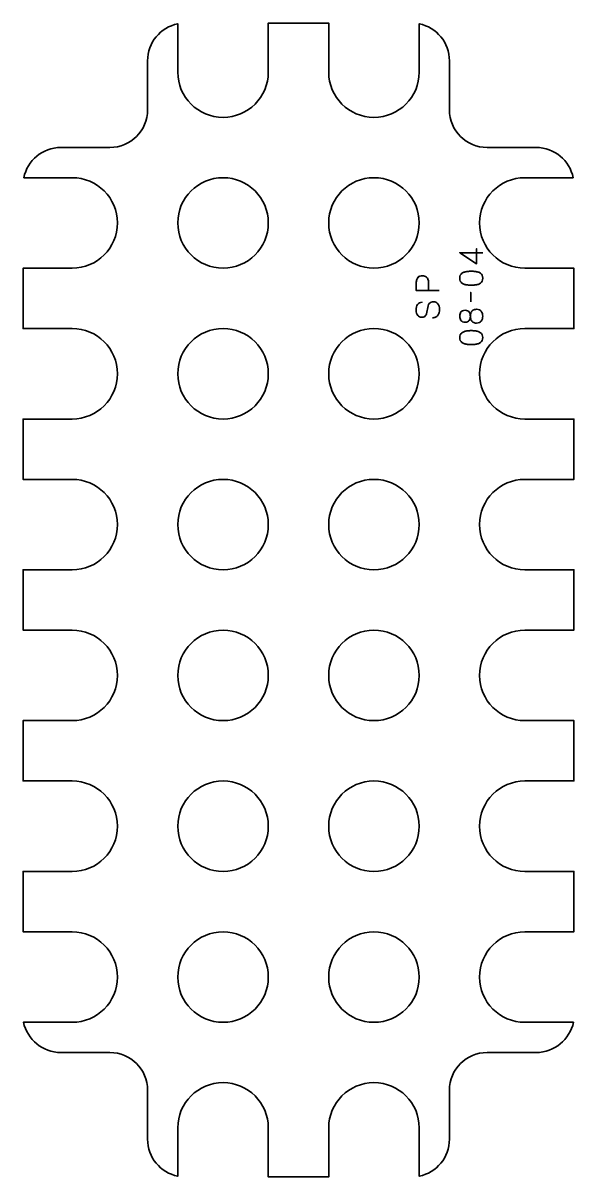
# Model space of a CAD drawing. Header units: centimetres. Extents: x -40 to 171, y -20 to 141.
# Drawn here: x -2.15 to 5.15, y 125.5 to 140.8 of the extents above; entities that cross this region are included whole.
import ezdxf

# ---------------------------------------------------------------- set-up
doc = ezdxf.new("R2010")
doc.units = ezdxf.units.CM
doc.header["$MEASUREMENT"] = 0
doc.layers.add('Layer 1', color=7, linetype='Continuous')

msp = doc.modelspace()

# ---------------------------------------------------------------- linework, layer by layer
at = {"layer": 'Layer 1', "color": 250, "lineweight": 35}
for points, knots in [([(5.14499, 127.55004), (5.09366, 127.32184), (4.89186, 127.15), (4.65, 127.15), (4.65, 127.15), (4.65, 127.15), (4, 127.15), (4, 127.15), (4, 127.15), (3.72391, 127.15), (3.5, 126.92609), (3.5, 126.65), (3.5, 126.65), (3.5, 126.65), (3.5, 126), (3.5, 126), (3.5, 126), (3.5, 125.75815), (3.32818, 125.55635), (3.09998, 125.51001), (3.09998, 125.51001), (3.09998, 125.51001), (3.09997, 126.15004), (3.09997, 126.15004), (3.09997, 126.15004), (3.09998, 126.48136), (2.8313, 126.75004), (2.49998, 126.75004), (2.49998, 126.75004), (2.16866, 126.75004), (1.89998, 126.48136), (1.89998, 126.15004), (1.89998, 126.15004), (1.89998, 126.15004), (1.89998, 125.5), (1.89998, 125.5), (1.89998, 125.5), (1.89998, 125.5), (1.09998, 125.5), (1.09998, 125.5), (1.09998, 125.5), (1.09998, 125.5), (1.09997, 126.15004), (1.09997, 126.15004), (1.09997, 126.15004), (1.09998, 126.48136), (0.8313, 126.75004), (0.49998, 126.75004), (0.49998, 126.75004), (0.16866, 126.75004), (-0.10002, 126.48136), (-0.10002, 126.15004), (-0.10002, 126.15004), (-0.10002, 126.15004), (-0.10002, 125.51002), (-0.10002, 125.51002), (-0.10002, 125.51002), (-0.32819, 125.55637), (-0.5, 125.75816), (-0.5, 126), (-0.5, 126), (-0.5, 126), (-0.5, 126.65), (-0.5, 126.65), (-0.5, 126.65), (-0.5, 126.92609), (-0.72391, 127.15), (-1, 127.15), (-1, 127.15), (-1, 127.15), (-1.65, 127.15), (-1.65, 127.15), (-1.65, 127.15), (-1.89186, 127.15), (-2.09366, 127.32184), (-2.14499, 127.55004), (-2.14499, 127.55004), (-2.14499, 127.55004), (-1.50002, 127.55004), (-1.50002, 127.55004), (-1.50002, 127.55004), (-1.1687, 127.55004), (-0.90002, 127.81872), (-0.90002, 128.15004), (-0.90002, 128.15004), (-0.90002, 128.48136), (-1.1687, 128.75004), (-1.50002, 128.75004), (-1.50002, 128.75004), (-1.50002, 128.75004), (-2.15, 128.75003), (-2.15, 128.75003), (-2.15, 128.75003), (-2.15, 128.75003), (-2.15, 129.55004), (-2.15, 129.55004), (-2.15, 129.55004), (-2.15, 129.55004), (-1.50002, 129.55004), (-1.50002, 129.55004), (-1.50002, 129.55004), (-1.1687, 129.55004), (-0.90002, 129.81872), (-0.90002, 130.15004), (-0.90002, 130.15004), (-0.90002, 130.48136), (-1.1687, 130.75004), (-1.50002, 130.75004), (-1.50002, 130.75004), (-1.50002, 130.75004), (-2.15, 130.75003), (-2.15, 130.75003), (-2.15, 130.75003), (-2.15, 130.75003), (-2.15, 131.55004), (-2.15, 131.55004), (-2.15, 131.55004), (-2.15, 131.55004), (-1.50002, 131.55004), (-1.50002, 131.55004), (-1.50002, 131.55004), (-1.1687, 131.55004), (-0.90002, 131.81872), (-0.90002, 132.15004), (-0.90002, 132.15004), (-0.90002, 132.48136), (-1.1687, 132.75004), (-1.50002, 132.75004), (-1.50002, 132.75004), (-1.50002, 132.75004), (-2.15, 132.75003), (-2.15, 132.75003), (-2.15, 132.75003), (-2.15, 132.75003), (-2.15, 133.55004), (-2.15, 133.55004), (-2.15, 133.55004), (-2.15, 133.55004), (-1.50002, 133.55004), (-1.50002, 133.55004), (-1.50002, 133.55004), (-1.1687, 133.55004), (-0.90002, 133.81872), (-0.90002, 134.15004), (-0.90002, 134.15004), (-0.90002, 134.48136), (-1.1687, 134.75004), (-1.50002, 134.75004), (-1.50002, 134.75004), (-1.50002, 134.75004), (-2.15, 134.75003), (-2.15, 134.75003), (-2.15, 134.75003), (-2.15, 134.75003), (-2.15, 135.55004), (-2.15, 135.55004), (-2.15, 135.55004), (-2.15, 135.55004), (-1.50002, 135.55004), (-1.50002, 135.55004), (-1.50002, 135.55004), (-1.1687, 135.55004), (-0.90002, 135.81872), (-0.90002, 136.15004), (-0.90002, 136.15004), (-0.90002, 136.48136), (-1.1687, 136.75004), (-1.50002, 136.75004), (-1.50002, 136.75004), (-1.50002, 136.75004), (-2.15, 136.75003), (-2.15, 136.75003), (-2.15, 136.75003), (-2.15, 136.75003), (-2.15, 137.55004), (-2.15, 137.55004), (-2.15, 137.55004), (-2.15, 137.55004), (-1.50002, 137.55004), (-1.50002, 137.55004), (-1.50002, 137.55004), (-1.1687, 137.55004), (-0.90002, 137.81872), (-0.90002, 138.15004), (-0.90002, 138.15004), (-0.90002, 138.48136), (-1.1687, 138.75004), (-1.50002, 138.75004), (-1.50002, 138.75004), (-1.50002, 138.75004), (-2.13998, 138.75003), (-2.13998, 138.75003), (-2.13998, 138.75003), (-2.09362, 138.9782), (-1.89183, 139.15), (-1.65, 139.15), (-1.65, 139.15), (-1.65, 139.15), (-1, 139.15), (-1, 139.15), (-1, 139.15), (-0.72391, 139.15), (-0.5, 139.37391), (-0.5, 139.65), (-0.5, 139.65), (-0.5, 139.65), (-0.5, 140.3), (-0.5, 140.3), (-0.5, 140.3), (-0.5, 140.54184), (-0.32819, 140.74363), (-0.10002, 140.78998), (-0.10002, 140.78998), (-0.10002, 140.78998), (-0.10002, 140.15004), (-0.10002, 140.15004), (-0.10002, 140.15004), (-0.10002, 139.81872), (0.16866, 139.55004), (0.49998, 139.55004), (0.49998, 139.55004), (0.8313, 139.55004), (1.09998, 139.81872), (1.09998, 140.15004), (1.09998, 140.15004), (1.09998, 140.15004), (1.09997, 140.8), (1.09997, 140.8), (1.09997, 140.8), (1.09997, 140.8), (1.89998, 140.8), (1.89998, 140.8), (1.89998, 140.8), (1.89998, 140.8), (1.89998, 140.15004), (1.89998, 140.15004), (1.89998, 140.15004), (1.89998, 139.81872), (2.16866, 139.55004), (2.49998, 139.55004), (2.49998, 139.55004), (2.8313, 139.55004), (3.09998, 139.81872), (3.09998, 140.15004), (3.09998, 140.15004), (3.09998, 140.15004), (3.09997, 140.78999), (3.09997, 140.78999), (3.09997, 140.78999), (3.32817, 140.74365), (3.5, 140.54185), (3.5, 140.3), (3.5, 140.3), (3.5, 140.3), (3.5, 139.65), (3.5, 139.65), (3.5, 139.65), (3.5, 139.37391), (3.72391, 139.15), (4, 139.15), (4, 139.15), (4, 139.15), (4.65, 139.15), (4.65, 139.15), (4.65, 139.15), (4.89183, 139.15), (5.09363, 138.97821), (5.13998, 138.75004), (5.13998, 138.75004), (5.13998, 138.75004), (4.49998, 138.75003), (4.49998, 138.75003), (4.49998, 138.75003), (4.16866, 138.75004), (3.89998, 138.48136), (3.89998, 138.15004), (3.89998, 138.15004), (3.89998, 137.81872), (4.16866, 137.55004), (4.49998, 137.55004), (4.49998, 137.55004), (4.49998, 137.55004), (5.15, 137.55004), (5.15, 137.55004), (5.15, 137.55004), (5.15, 137.55004), (5.15, 136.75004), (5.15, 136.75004), (5.15, 136.75004), (5.15, 136.75004), (4.49998, 136.75003), (4.49998, 136.75003), (4.49998, 136.75003), (4.16866, 136.75004), (3.89998, 136.48136), (3.89998, 136.15004), (3.89998, 136.15004), (3.89998, 135.81872), (4.16866, 135.55004), (4.49998, 135.55004), (4.49998, 135.55004), (4.49998, 135.55004), (5.15, 135.55004), (5.15, 135.55004), (5.15, 135.55004), (5.15, 135.55004), (5.15, 134.75004), (5.15, 134.75004), (5.15, 134.75004), (5.15, 134.75004), (4.49998, 134.75003), (4.49998, 134.75003), (4.49998, 134.75003), (4.16866, 134.75004), (3.89998, 134.48136), (3.89998, 134.15004), (3.89998, 134.15004), (3.89998, 133.81872), (4.16866, 133.55004), (4.49998, 133.55004), (4.49998, 133.55004), (4.49998, 133.55004), (5.15, 133.55004), (5.15, 133.55004), (5.15, 133.55004), (5.15, 133.55004), (5.15, 132.75004), (5.15, 132.75004), (5.15, 132.75004), (5.15, 132.75004), (4.49998, 132.75003), (4.49998, 132.75003), (4.49998, 132.75003), (4.16866, 132.75004), (3.89998, 132.48136), (3.89998, 132.15004), (3.89998, 132.15004), (3.89998, 131.81872), (4.16866, 131.55004), (4.49998, 131.55004), (4.49998, 131.55004), (4.49998, 131.55004), (5.15, 131.55004), (5.15, 131.55004), (5.15, 131.55004), (5.15, 131.55004), (5.15, 130.75004), (5.15, 130.75004), (5.15, 130.75004), (5.15, 130.75004), (4.49998, 130.75003), (4.49998, 130.75003), (4.49998, 130.75003), (4.16866, 130.75004), (3.89998, 130.48136), (3.89998, 130.15004), (3.89998, 130.15004), (3.89998, 129.81872), (4.16866, 129.55004), (4.49998, 129.55004), (4.49998, 129.55004), (4.49998, 129.55004), (5.15, 129.55004), (5.15, 129.55004), (5.15, 129.55004), (5.15, 129.55004), (5.15, 128.75004), (5.15, 128.75004), (5.15, 128.75004), (5.15, 128.75004), (4.49998, 128.75003), (4.49998, 128.75003), (4.49998, 128.75003), (4.16866, 128.75004), (3.89998, 128.48136), (3.89998, 128.15004), (3.89998, 128.15004), (3.89998, 127.81872), (4.16866, 127.55004), (4.49998, 127.55004), (4.49998, 127.55004), (4.49998, 127.55004), (5.14499, 127.55004), (5.14499, 127.55004)], [0, 0, 0, 0, 0.01041667, 0.01041667, 0.01041667, 0.01041667, 0.02083333, 0.02083333, 0.02083333, 0.02083333, 0.03125, 0.03125, 0.03125, 0.03125, 0.04166667, 0.04166667, 0.04166667, 0.04166667, 0.05208333, 0.05208333, 0.05208333, 0.05208333, 0.0625, 0.0625, 0.0625, 0.0625, 0.07291667, 0.07291667, 0.07291667, 0.07291667, 0.08333333, 0.08333333, 0.08333333, 0.08333333, 0.09375, 0.09375, 0.09375, 0.09375, 0.10416667, 0.10416667, 0.10416667, 0.10416667, 0.11458333, 0.11458333, 0.11458333, 0.11458333, 0.125, 0.125, 0.125, 0.125, 0.13541667, 0.13541667, 0.13541667, 0.13541667, 0.14583333, 0.14583333, 0.14583333, 0.14583333, 0.15625, 0.15625, 0.15625, 0.15625, 0.16666667, 0.16666667, 0.16666667, 0.16666667, 0.17708333, 0.17708333, 0.17708333, 0.17708333, 0.1875, 0.1875, 0.1875, 0.1875, 0.19791667, 0.19791667, 0.19791667, 0.19791667, 0.20833333, 0.20833333, 0.20833333, 0.20833333, 0.21875, 0.21875, 0.21875, 0.21875, 0.22916667, 0.22916667, 0.22916667, 0.22916667, 0.23958333, 0.23958333, 0.23958333, 0.23958333, 0.25, 0.25, 0.25, 0.25, 0.26041667, 0.26041667, 0.26041667, 0.26041667, 0.27083333, 0.27083333, 0.27083333, 0.27083333, 0.28125, 0.28125, 0.28125, 0.28125, 0.29166667, 0.29166667, 0.29166667, 0.29166667, 0.30208333, 0.30208333, 0.30208333, 0.30208333, 0.3125, 0.3125, 0.3125, 0.3125, 0.32291667, 0.32291667, 0.32291667, 0.32291667, 0.33333333, 0.33333333, 0.33333333, 0.33333333, 0.34375, 0.34375, 0.34375, 0.34375, 0.35416667, 0.35416667, 0.35416667, 0.35416667, 0.36458333, 0.36458333, 0.36458333, 0.36458333, 0.375, 0.375, 0.375, 0.375, 0.38541667, 0.38541667, 0.38541667, 0.38541667, 0.39583333, 0.39583333, 0.39583333, 0.39583333, 0.40625, 0.40625, 0.40625, 0.40625, 0.41666667, 0.41666667, 0.41666667, 0.41666667, 0.42708333, 0.42708333, 0.42708333, 0.42708333, 0.4375, 0.4375, 0.4375, 0.4375, 0.44791667, 0.44791667, 0.44791667, 0.44791667, 0.45833333, 0.45833333, 0.45833333, 0.45833333, 0.46875, 0.46875, 0.46875, 0.46875, 0.47916667, 0.47916667, 0.47916667, 0.47916667, 0.48958333, 0.48958333, 0.48958333, 0.48958333, 0.5, 0.5, 0.5, 0.5, 0.51041667, 0.51041667, 0.51041667, 0.51041667, 0.52083333, 0.52083333, 0.52083333, 0.52083333, 0.53125, 0.53125, 0.53125, 0.53125, 0.54166667, 0.54166667, 0.54166667, 0.54166667, 0.55208333, 0.55208333, 0.55208333, 0.55208333, 0.5625, 0.5625, 0.5625, 0.5625, 0.57291667, 0.57291667, 0.57291667, 0.57291667, 0.58333333, 0.58333333, 0.58333333, 0.58333333, 0.59375, 0.59375, 0.59375, 0.59375, 0.60416667, 0.60416667, 0.60416667, 0.60416667, 0.61458333, 0.61458333, 0.61458333, 0.61458333, 0.625, 0.625, 0.625, 0.625, 0.63541667, 0.63541667, 0.63541667, 0.63541667, 0.64583333, 0.64583333, 0.64583333, 0.64583333, 0.65625, 0.65625, 0.65625, 0.65625, 0.66666667, 0.66666667, 0.66666667, 0.66666667, 0.67708333, 0.67708333, 0.67708333, 0.67708333, 0.6875, 0.6875, 0.6875, 0.6875, 0.69791667, 0.69791667, 0.69791667, 0.69791667, 0.70833333, 0.70833333, 0.70833333, 0.70833333, 0.71875, 0.71875, 0.71875, 0.71875, 0.72916667, 0.72916667, 0.72916667, 0.72916667, 0.73958333, 0.73958333, 0.73958333, 0.73958333, 0.75, 0.75, 0.75, 0.75, 0.76041667, 0.76041667, 0.76041667, 0.76041667, 0.77083333, 0.77083333, 0.77083333, 0.77083333, 0.78125, 0.78125, 0.78125, 0.78125, 0.79166667, 0.79166667, 0.79166667, 0.79166667, 0.80208333, 0.80208333, 0.80208333, 0.80208333, 0.8125, 0.8125, 0.8125, 0.8125, 0.82291667, 0.82291667, 0.82291667, 0.82291667, 0.83333333, 0.83333333, 0.83333333, 0.83333333, 0.84375, 0.84375, 0.84375, 0.84375, 0.85416667, 0.85416667, 0.85416667, 0.85416667, 0.86458333, 0.86458333, 0.86458333, 0.86458333, 0.875, 0.875, 0.875, 0.875, 0.88541667, 0.88541667, 0.88541667, 0.88541667, 0.89583333, 0.89583333, 0.89583333, 0.89583333, 0.90625, 0.90625, 0.90625, 0.90625, 0.91666667, 0.91666667, 0.91666667, 0.91666667, 0.92708333, 0.92708333, 0.92708333, 0.92708333, 0.9375, 0.9375, 0.9375, 0.9375, 0.94791667, 0.94791667, 0.94791667, 0.94791667, 0.95833333, 0.95833333, 0.95833333, 0.95833333, 0.96875, 0.96875, 0.96875, 0.96875, 0.97916667, 0.97916667, 0.97916667, 0.97916667, 0.98958333, 0.98958333, 0.98958333, 0.98958333, 1, 1, 1, 1]), ([(-0.10002, 138.15004), (-0.10002, 138.48136), (0.16866, 138.75004), (0.49998, 138.75004), (0.49998, 138.75004), (0.8313, 138.75004), (1.09998, 138.48136), (1.09998, 138.15004), (1.09998, 138.15004), (1.09998, 137.81872), (0.8313, 137.55004), (0.49998, 137.55004), (0.49998, 137.55004), (0.16866, 137.55004), (-0.10002, 137.81872), (-0.10002, 138.15004)], [0, 0, 0, 0, 0.25, 0.25, 0.25, 0.25, 0.5, 0.5, 0.5, 0.5, 0.75, 0.75, 0.75, 0.75, 1, 1, 1, 1]), ([(1.89998, 138.15004), (1.89998, 138.48136), (2.16866, 138.75004), (2.49998, 138.75004), (2.49998, 138.75004), (2.8313, 138.75004), (3.09998, 138.48136), (3.09998, 138.15004), (3.09998, 138.15004), (3.09998, 137.81872), (2.8313, 137.55004), (2.49998, 137.55004), (2.49998, 137.55004), (2.16866, 137.55004), (1.89998, 137.81872), (1.89998, 138.15004)], [0, 0, 0, 0, 0.25, 0.25, 0.25, 0.25, 0.5, 0.5, 0.5, 0.5, 0.75, 0.75, 0.75, 0.75, 1, 1, 1, 1]), ([(-0.10002, 136.15004), (-0.10002, 136.48136), (0.16866, 136.75004), (0.49998, 136.75004), (0.49998, 136.75004), (0.8313, 136.75004), (1.09998, 136.48136), (1.09998, 136.15004), (1.09998, 136.15004), (1.09998, 135.81872), (0.8313, 135.55004), (0.49998, 135.55004), (0.49998, 135.55004), (0.16866, 135.55004), (-0.10002, 135.81872), (-0.10002, 136.15004)], [0, 0, 0, 0, 0.25, 0.25, 0.25, 0.25, 0.5, 0.5, 0.5, 0.5, 0.75, 0.75, 0.75, 0.75, 1, 1, 1, 1]), ([(1.89998, 136.15004), (1.89998, 136.48136), (2.16866, 136.75004), (2.49998, 136.75004), (2.49998, 136.75004), (2.8313, 136.75004), (3.09998, 136.48136), (3.09998, 136.15004), (3.09998, 136.15004), (3.09998, 135.81872), (2.8313, 135.55004), (2.49998, 135.55004), (2.49998, 135.55004), (2.16866, 135.55004), (1.89998, 135.81872), (1.89998, 136.15004)], [0, 0, 0, 0, 0.25, 0.25, 0.25, 0.25, 0.5, 0.5, 0.5, 0.5, 0.75, 0.75, 0.75, 0.75, 1, 1, 1, 1]), ([(-0.10002, 134.15004), (-0.10002, 134.48136), (0.16866, 134.75004), (0.49998, 134.75004), (0.49998, 134.75004), (0.8313, 134.75004), (1.09998, 134.48136), (1.09998, 134.15004), (1.09998, 134.15004), (1.09998, 133.81872), (0.8313, 133.55004), (0.49998, 133.55004), (0.49998, 133.55004), (0.16866, 133.55004), (-0.10002, 133.81872), (-0.10002, 134.15004)], [0, 0, 0, 0, 0.25, 0.25, 0.25, 0.25, 0.5, 0.5, 0.5, 0.5, 0.75, 0.75, 0.75, 0.75, 1, 1, 1, 1]), ([(1.89998, 134.15004), (1.89998, 134.48136), (2.16866, 134.75004), (2.49998, 134.75004), (2.49998, 134.75004), (2.8313, 134.75004), (3.09998, 134.48136), (3.09998, 134.15004), (3.09998, 134.15004), (3.09998, 133.81872), (2.8313, 133.55004), (2.49998, 133.55004), (2.49998, 133.55004), (2.16866, 133.55004), (1.89998, 133.81872), (1.89998, 134.15004)], [0, 0, 0, 0, 0.25, 0.25, 0.25, 0.25, 0.5, 0.5, 0.5, 0.5, 0.75, 0.75, 0.75, 0.75, 1, 1, 1, 1]), ([(-0.10002, 132.15004), (-0.10002, 132.48136), (0.16866, 132.75004), (0.49998, 132.75004), (0.49998, 132.75004), (0.8313, 132.75004), (1.09998, 132.48136), (1.09998, 132.15004), (1.09998, 132.15004), (1.09998, 131.81872), (0.8313, 131.55004), (0.49998, 131.55004), (0.49998, 131.55004), (0.16866, 131.55004), (-0.10002, 131.81872), (-0.10002, 132.15004)], [0, 0, 0, 0, 0.25, 0.25, 0.25, 0.25, 0.5, 0.5, 0.5, 0.5, 0.75, 0.75, 0.75, 0.75, 1, 1, 1, 1]), ([(1.89998, 132.15004), (1.89998, 132.48136), (2.16866, 132.75004), (2.49998, 132.75004), (2.49998, 132.75004), (2.8313, 132.75004), (3.09998, 132.48136), (3.09998, 132.15004), (3.09998, 132.15004), (3.09998, 131.81872), (2.8313, 131.55004), (2.49998, 131.55004), (2.49998, 131.55004), (2.16866, 131.55004), (1.89998, 131.81872), (1.89998, 132.15004)], [0, 0, 0, 0, 0.25, 0.25, 0.25, 0.25, 0.5, 0.5, 0.5, 0.5, 0.75, 0.75, 0.75, 0.75, 1, 1, 1, 1]), ([(-0.10002, 130.15004), (-0.10002, 130.48136), (0.16866, 130.75004), (0.49998, 130.75004), (0.49998, 130.75004), (0.8313, 130.75004), (1.09998, 130.48136), (1.09998, 130.15004), (1.09998, 130.15004), (1.09998, 129.81872), (0.8313, 129.55004), (0.49998, 129.55004), (0.49998, 129.55004), (0.16866, 129.55004), (-0.10002, 129.81872), (-0.10002, 130.15004)], [0, 0, 0, 0, 0.25, 0.25, 0.25, 0.25, 0.5, 0.5, 0.5, 0.5, 0.75, 0.75, 0.75, 0.75, 1, 1, 1, 1]), ([(1.89998, 130.15004), (1.89998, 130.48136), (2.16866, 130.75004), (2.49998, 130.75004), (2.49998, 130.75004), (2.8313, 130.75004), (3.09998, 130.48136), (3.09998, 130.15004), (3.09998, 130.15004), (3.09998, 129.81872), (2.8313, 129.55004), (2.49998, 129.55004), (2.49998, 129.55004), (2.16866, 129.55004), (1.89998, 129.81872), (1.89998, 130.15004)], [0, 0, 0, 0, 0.25, 0.25, 0.25, 0.25, 0.5, 0.5, 0.5, 0.5, 0.75, 0.75, 0.75, 0.75, 1, 1, 1, 1]), ([(-0.10002, 128.15004), (-0.10002, 128.48136), (0.16866, 128.75004), (0.49998, 128.75004), (0.49998, 128.75004), (0.8313, 128.75004), (1.09998, 128.48136), (1.09998, 128.15004), (1.09998, 128.15004), (1.09998, 127.81872), (0.8313, 127.55004), (0.49998, 127.55004), (0.49998, 127.55004), (0.16866, 127.55004), (-0.10002, 127.81872), (-0.10002, 128.15004)], [0, 0, 0, 0, 0.25, 0.25, 0.25, 0.25, 0.5, 0.5, 0.5, 0.5, 0.75, 0.75, 0.75, 0.75, 1, 1, 1, 1]), ([(1.89998, 128.15004), (1.89998, 128.48136), (2.16866, 128.75004), (2.49998, 128.75004), (2.49998, 128.75004), (2.8313, 128.75004), (3.09998, 128.48136), (3.09998, 128.15004), (3.09998, 128.15004), (3.09998, 127.81872), (2.8313, 127.55004), (2.49998, 127.55004), (2.49998, 127.55004), (2.16866, 127.55004), (1.89998, 127.81872), (1.89998, 128.15004)], [0, 0, 0, 0, 0.25, 0.25, 0.25, 0.25, 0.5, 0.5, 0.5, 0.5, 0.75, 0.75, 0.75, 0.75, 1, 1, 1, 1])]:
    msp.add_open_spline(points, degree=3, knots=knots, dxfattribs=at)
at = {"layer": 'Layer 1', "color": 30, "lineweight": 35}
for points, knots in [([(3.94169, 137.7535), (3.94169, 137.7535), (3.63647, 137.7535), (3.63647, 137.7535), (3.63647, 137.7535), (3.63647, 137.7535), (3.86041, 137.60957), (3.86041, 137.60957), (3.86041, 137.60957), (3.86041, 137.60957), (3.86041, 137.80769), (3.86041, 137.80769), (3.86041, 137.80769), (3.86041, 137.80769), (3.86041, 137.60957), (3.86041, 137.60957), (3.86041, 137.60957), (3.86041, 137.60957), (3.63647, 137.7535), (3.63647, 137.7535), (3.63647, 137.7535), (3.63647, 137.7535), (3.94169, 137.7535), (3.94169, 137.7535)], [0, 0, 0, 0, 0.16666667, 0.16666667, 0.16666667, 0.16666667, 0.33333333, 0.33333333, 0.33333333, 0.33333333, 0.5, 0.5, 0.5, 0.5, 0.66666667, 0.66666667, 0.66666667, 0.66666667, 0.83333333, 0.83333333, 0.83333333, 0.83333333, 1, 1, 1, 1]), ([(3.36638, 137.25355), (3.36638, 137.25355), (3.06116, 137.25355), (3.06116, 137.25355), (3.06116, 137.25355), (3.06116, 137.25355), (3.06116, 137.35092), (3.06116, 137.35092), (3.06116, 137.35092), (3.06123, 137.37039), (3.06342, 137.3864), (3.06765, 137.39903), (3.06765, 137.39903), (3.07181, 137.41159), (3.0776, 137.42147), (3.08494, 137.4286), (3.08494, 137.4286), (3.0922, 137.43572), (3.10053, 137.4408), (3.10991, 137.44391), (3.10991, 137.44391), (3.1193, 137.44694), (3.1291, 137.4487), (3.13948, 137.44913), (3.13948, 137.44913), (3.14985, 137.44962), (3.16001, 137.44842), (3.16988, 137.4456), (3.16988, 137.4456), (3.17976, 137.44271), (3.18872, 137.43784), (3.19677, 137.43085), (3.19677, 137.43085), (3.20481, 137.42394), (3.21123, 137.41456), (3.21596, 137.40277), (3.21596, 137.40277), (3.22075, 137.39099), (3.22315, 137.37639), (3.22329, 137.35896), (3.22329, 137.35896), (3.22329, 137.35896), (3.22329, 137.25355), (3.22329, 137.25355), (3.22329, 137.25355), (3.22329, 137.25355), (3.22329, 137.35896), (3.22329, 137.35896), (3.22329, 137.35896), (3.22315, 137.37603), (3.22075, 137.3905), (3.21596, 137.40221), (3.21596, 137.40221), (3.21123, 137.41399), (3.20481, 137.42338), (3.19677, 137.43043), (3.19677, 137.43043), (3.18872, 137.43742), (3.17976, 137.44243), (3.16988, 137.44539), (3.16988, 137.44539), (3.16001, 137.44835), (3.14985, 137.44962), (3.13948, 137.44913), (3.13948, 137.44913), (3.1291, 137.4487), (3.1193, 137.44694), (3.10991, 137.44377), (3.10991, 137.44377), (3.10053, 137.44066), (3.0922, 137.43544), (3.08494, 137.42831), (3.08494, 137.42831), (3.0776, 137.42112), (3.07181, 137.41124), (3.06765, 137.39868), (3.06765, 137.39868), (3.06342, 137.38605), (3.06123, 137.37018), (3.06116, 137.35092), (3.06116, 137.35092), (3.06116, 137.35092), (3.06116, 137.25355), (3.06116, 137.25355), (3.06116, 137.25355), (3.06116, 137.25355), (3.36638, 137.25355), (3.36638, 137.25355)], [0, 0, 0, 0, 0.04545455, 0.04545455, 0.04545455, 0.04545455, 0.09090909, 0.09090909, 0.09090909, 0.09090909, 0.13636364, 0.13636364, 0.13636364, 0.13636364, 0.18181818, 0.18181818, 0.18181818, 0.18181818, 0.22727273, 0.22727273, 0.22727273, 0.22727273, 0.27272727, 0.27272727, 0.27272727, 0.27272727, 0.31818182, 0.31818182, 0.31818182, 0.31818182, 0.36363636, 0.36363636, 0.36363636, 0.36363636, 0.40909091, 0.40909091, 0.40909091, 0.40909091, 0.45454545, 0.45454545, 0.45454545, 0.45454545, 0.5, 0.5, 0.5, 0.5, 0.54545455, 0.54545455, 0.54545455, 0.54545455, 0.59090909, 0.59090909, 0.59090909, 0.59090909, 0.63636364, 0.63636364, 0.63636364, 0.63636364, 0.68181818, 0.68181818, 0.68181818, 0.68181818, 0.72727273, 0.72727273, 0.72727273, 0.72727273, 0.77272727, 0.77272727, 0.77272727, 0.77272727, 0.81818182, 0.81818182, 0.81818182, 0.81818182, 0.86363636, 0.86363636, 0.86363636, 0.86363636, 0.90909091, 0.90909091, 0.90909091, 0.90909091, 0.95454545, 0.95454545, 0.95454545, 0.95454545, 1, 1, 1, 1]), ([(3.94169, 137.41696), (3.94162, 137.43177), (3.93901, 137.44454), (3.93393, 137.4552), (3.93393, 137.4552), (3.92885, 137.46578), (3.92158, 137.4746), (3.91234, 137.48165), (3.91234, 137.48165), (3.90303, 137.48864), (3.89202, 137.49414), (3.87932, 137.49823), (3.87932, 137.49823), (3.86662, 137.50226), (3.85272, 137.50515), (3.83748, 137.50677), (3.83748, 137.50677), (3.82224, 137.50847), (3.80622, 137.50931), (3.78929, 137.50924), (3.78929, 137.50924), (3.77243, 137.50931), (3.75641, 137.50847), (3.74124, 137.50677), (3.74124, 137.50677), (3.72607, 137.50515), (3.7121, 137.50226), (3.6994, 137.49823), (3.6994, 137.49823), (3.68677, 137.49414), (3.67577, 137.48864), (3.66638, 137.48165), (3.66638, 137.48165), (3.65707, 137.4746), (3.6498, 137.46578), (3.64472, 137.4552), (3.64472, 137.4552), (3.63957, 137.44454), (3.63696, 137.43177), (3.63689, 137.41696), (3.63689, 137.41696), (3.63696, 137.40214), (3.63957, 137.38937), (3.64472, 137.37871), (3.64472, 137.37871), (3.6498, 137.36813), (3.65707, 137.35931), (3.66638, 137.35226), (3.66638, 137.35226), (3.67577, 137.34527), (3.68677, 137.33977), (3.6994, 137.33568), (3.6994, 137.33568), (3.7121, 137.33165), (3.72607, 137.32876), (3.74124, 137.32714), (3.74124, 137.32714), (3.75641, 137.32545), (3.77243, 137.3246), (3.78929, 137.32467), (3.78929, 137.32467), (3.80622, 137.3246), (3.82224, 137.32545), (3.83748, 137.32714), (3.83748, 137.32714), (3.85272, 137.32876), (3.86662, 137.33165), (3.87932, 137.33568), (3.87932, 137.33568), (3.89202, 137.33977), (3.90303, 137.34527), (3.91234, 137.35226), (3.91234, 137.35226), (3.92158, 137.35931), (3.92885, 137.36813), (3.93393, 137.37871), (3.93393, 137.37871), (3.93901, 137.38937), (3.94162, 137.40214), (3.94169, 137.41696)], [0, 0, 0, 0, 0.05, 0.05, 0.05, 0.05, 0.1, 0.1, 0.1, 0.1, 0.15, 0.15, 0.15, 0.15, 0.2, 0.2, 0.2, 0.2, 0.25, 0.25, 0.25, 0.25, 0.3, 0.3, 0.3, 0.3, 0.35, 0.35, 0.35, 0.35, 0.4, 0.4, 0.4, 0.4, 0.45, 0.45, 0.45, 0.45, 0.5, 0.5, 0.5, 0.5, 0.55, 0.55, 0.55, 0.55, 0.6, 0.6, 0.6, 0.6, 0.65, 0.65, 0.65, 0.65, 0.7, 0.7, 0.7, 0.7, 0.75, 0.75, 0.75, 0.75, 0.8, 0.8, 0.8, 0.8, 0.85, 0.85, 0.85, 0.85, 0.9, 0.9, 0.9, 0.9, 0.95, 0.95, 0.95, 0.95, 1, 1, 1, 1]), ([(3.94169, 137.41696), (3.94162, 137.43177), (3.93901, 137.44454), (3.93393, 137.4552), (3.93393, 137.4552), (3.92885, 137.46578), (3.92158, 137.4746), (3.91234, 137.48165), (3.91234, 137.48165), (3.90303, 137.48864), (3.89202, 137.49414), (3.87932, 137.49823), (3.87932, 137.49823), (3.86662, 137.50226), (3.85272, 137.50515), (3.83748, 137.50677), (3.83748, 137.50677), (3.82224, 137.50847), (3.80622, 137.50931), (3.78929, 137.50924), (3.78929, 137.50924), (3.77243, 137.50931), (3.75641, 137.50847), (3.74124, 137.50677), (3.74124, 137.50677), (3.72607, 137.50515), (3.7121, 137.50226), (3.6994, 137.49823), (3.6994, 137.49823), (3.68677, 137.49414), (3.67577, 137.48864), (3.66638, 137.48165), (3.66638, 137.48165), (3.65707, 137.4746), (3.6498, 137.46578), (3.64472, 137.4552), (3.64472, 137.4552), (3.63957, 137.44454), (3.63696, 137.43177), (3.63689, 137.41696), (3.63689, 137.41696), (3.63696, 137.40214), (3.63957, 137.38937), (3.64472, 137.37871), (3.64472, 137.37871), (3.6498, 137.36813), (3.65707, 137.35931), (3.66638, 137.35226), (3.66638, 137.35226), (3.67577, 137.34527), (3.68677, 137.33977), (3.6994, 137.33568), (3.6994, 137.33568), (3.7121, 137.33165), (3.72607, 137.32876), (3.74124, 137.32714), (3.74124, 137.32714), (3.75641, 137.32545), (3.77243, 137.3246), (3.78929, 137.32467), (3.78929, 137.32467), (3.80622, 137.3246), (3.82224, 137.32545), (3.83748, 137.32714), (3.83748, 137.32714), (3.85272, 137.32876), (3.86662, 137.33165), (3.87932, 137.33568), (3.87932, 137.33568), (3.89202, 137.33977), (3.90303, 137.34527), (3.91234, 137.35226), (3.91234, 137.35226), (3.92158, 137.35931), (3.92885, 137.36813), (3.93393, 137.37871), (3.93393, 137.37871), (3.93901, 137.38937), (3.94162, 137.40214), (3.94169, 137.41696)], [0, 0, 0, 0, 0.05, 0.05, 0.05, 0.05, 0.1, 0.1, 0.1, 0.1, 0.15, 0.15, 0.15, 0.15, 0.2, 0.2, 0.2, 0.2, 0.25, 0.25, 0.25, 0.25, 0.3, 0.3, 0.3, 0.3, 0.35, 0.35, 0.35, 0.35, 0.4, 0.4, 0.4, 0.4, 0.45, 0.45, 0.45, 0.45, 0.5, 0.5, 0.5, 0.5, 0.55, 0.55, 0.55, 0.55, 0.6, 0.6, 0.6, 0.6, 0.65, 0.65, 0.65, 0.65, 0.7, 0.7, 0.7, 0.7, 0.75, 0.75, 0.75, 0.75, 0.8, 0.8, 0.8, 0.8, 0.85, 0.85, 0.85, 0.85, 0.9, 0.9, 0.9, 0.9, 0.95, 0.95, 0.95, 0.95, 1, 1, 1, 1]), ([(3.27409, 136.8916), (3.29103, 136.89174), (3.30549, 136.8947), (3.31749, 136.90063), (3.31749, 136.90063), (3.32955, 136.90649), (3.33936, 136.91467), (3.34691, 136.92497), (3.34691, 136.92497), (3.35453, 136.93534), (3.3601, 136.94727), (3.36363, 136.96074), (3.36363, 136.96074), (3.36723, 136.97415), (3.36899, 136.98854), (3.36892, 137.00378), (3.36892, 137.00378), (3.36885, 137.01916), (3.36659, 137.03299), (3.36229, 137.04534), (3.36229, 137.04534), (3.35798, 137.05762), (3.3522, 137.06813), (3.34493, 137.07695), (3.34493, 137.07695), (3.33766, 137.0857), (3.32955, 137.09247), (3.32052, 137.09727), (3.32052, 137.09727), (3.31149, 137.10207), (3.30225, 137.10461), (3.29272, 137.10496), (3.29272, 137.10496), (3.28023, 137.10538), (3.2688, 137.10355), (3.2585, 137.09953), (3.2585, 137.09953), (3.2482, 137.0955), (3.23959, 137.08929), (3.23254, 137.0809), (3.23254, 137.0809), (3.22548, 137.07257), (3.22054, 137.06206), (3.21779, 137.0495), (3.21779, 137.0495), (3.21779, 137.0495), (3.19535, 136.94579), (3.19535, 136.94579), (3.19535, 136.94579), (3.19331, 136.93605), (3.18985, 136.92765), (3.18505, 136.92074), (3.18505, 136.92074), (3.18019, 136.91382), (3.17348, 136.90846), (3.16487, 136.90479), (3.16487, 136.90479), (3.15634, 136.90112), (3.14547, 136.89922), (3.13228, 136.89922), (3.13228, 136.89922), (3.12226, 136.89922), (3.11281, 136.90127), (3.10392, 136.90543), (3.10392, 136.90543), (3.09503, 136.90952), (3.08719, 136.91559), (3.08035, 136.92356), (3.08035, 136.92356), (3.07344, 136.93153), (3.06807, 136.94141), (3.06419, 136.95312), (3.06419, 136.95312), (3.06024, 136.96491), (3.05827, 136.97838), (3.0582, 136.99362), (3.0582, 136.99362), (3.0582, 137.00893), (3.05996, 137.02297), (3.06349, 137.03581), (3.06349, 137.03581), (3.06702, 137.04858), (3.0721, 137.05966), (3.07887, 137.06897), (3.07887, 137.06897), (3.08564, 137.07829), (3.09397, 137.08548), (3.1037, 137.09042), (3.1037, 137.09042), (3.11351, 137.09536), (3.12473, 137.09769), (3.13736, 137.09734), (3.13736, 137.09734), (3.12473, 137.09769), (3.11351, 137.09536), (3.1037, 137.09042), (3.1037, 137.09042), (3.09397, 137.08548), (3.08564, 137.07829), (3.07887, 137.06897), (3.07887, 137.06897), (3.0721, 137.05966), (3.06702, 137.04858), (3.06349, 137.03581), (3.06349, 137.03581), (3.05996, 137.02297), (3.0582, 137.00893), (3.0582, 136.99362), (3.0582, 136.99362), (3.05827, 136.97838), (3.06024, 136.96491), (3.06419, 136.95312), (3.06419, 136.95312), (3.06807, 136.94141), (3.07344, 136.93153), (3.08035, 136.92356), (3.08035, 136.92356), (3.08719, 136.91559), (3.09503, 136.90952), (3.10392, 136.90543), (3.10392, 136.90543), (3.11281, 136.90127), (3.12226, 136.89922), (3.13228, 136.89922), (3.13228, 136.89922), (3.14547, 136.89922), (3.15634, 136.90105), (3.1648, 136.90458), (3.1648, 136.90458), (3.17334, 136.90818), (3.17997, 136.91347), (3.18484, 136.92039), (3.18484, 136.92039), (3.18964, 136.9273), (3.19317, 136.93577), (3.19535, 136.94579), (3.19535, 136.94579), (3.19535, 136.94579), (3.21779, 137.0495), (3.21779, 137.0495), (3.21779, 137.0495), (3.22054, 137.06234), (3.22548, 137.07293), (3.23254, 137.08125), (3.23254, 137.08125), (3.23959, 137.08965), (3.2482, 137.09579), (3.2585, 137.09974), (3.2585, 137.09974), (3.2688, 137.10362), (3.28023, 137.10538), (3.29272, 137.10496), (3.29272, 137.10496), (3.30225, 137.10461), (3.31149, 137.10207), (3.32052, 137.09727), (3.32052, 137.09727), (3.32955, 137.09247), (3.33766, 137.0857), (3.34493, 137.07695), (3.34493, 137.07695), (3.3522, 137.06813), (3.35798, 137.05762), (3.36229, 137.04534), (3.36229, 137.04534), (3.36659, 137.03299), (3.36885, 137.01916), (3.36892, 137.00378), (3.36892, 137.00378), (3.36899, 136.98854), (3.36723, 136.97415), (3.36363, 136.96074), (3.36363, 136.96074), (3.3601, 136.94727), (3.35453, 136.93534), (3.34691, 136.92497), (3.34691, 136.92497), (3.33936, 136.91467), (3.32955, 136.90649), (3.31749, 136.90063), (3.31749, 136.90063), (3.30549, 136.8947), (3.29103, 136.89174), (3.27409, 136.8916)], [0, 0, 0, 0, 0.02173913, 0.02173913, 0.02173913, 0.02173913, 0.04347826, 0.04347826, 0.04347826, 0.04347826, 0.06521739, 0.06521739, 0.06521739, 0.06521739, 0.08695652, 0.08695652, 0.08695652, 0.08695652, 0.10869565, 0.10869565, 0.10869565, 0.10869565, 0.13043478, 0.13043478, 0.13043478, 0.13043478, 0.15217391, 0.15217391, 0.15217391, 0.15217391, 0.17391304, 0.17391304, 0.17391304, 0.17391304, 0.19565217, 0.19565217, 0.19565217, 0.19565217, 0.2173913, 0.2173913, 0.2173913, 0.2173913, 0.23913043, 0.23913043, 0.23913043, 0.23913043, 0.26086957, 0.26086957, 0.26086957, 0.26086957, 0.2826087, 0.2826087, 0.2826087, 0.2826087, 0.30434783, 0.30434783, 0.30434783, 0.30434783, 0.32608696, 0.32608696, 0.32608696, 0.32608696, 0.34782609, 0.34782609, 0.34782609, 0.34782609, 0.36956522, 0.36956522, 0.36956522, 0.36956522, 0.39130435, 0.39130435, 0.39130435, 0.39130435, 0.41304348, 0.41304348, 0.41304348, 0.41304348, 0.43478261, 0.43478261, 0.43478261, 0.43478261, 0.45652174, 0.45652174, 0.45652174, 0.45652174, 0.47826087, 0.47826087, 0.47826087, 0.47826087, 0.5, 0.5, 0.5, 0.5, 0.52173913, 0.52173913, 0.52173913, 0.52173913, 0.54347826, 0.54347826, 0.54347826, 0.54347826, 0.56521739, 0.56521739, 0.56521739, 0.56521739, 0.58695652, 0.58695652, 0.58695652, 0.58695652, 0.60869565, 0.60869565, 0.60869565, 0.60869565, 0.63043478, 0.63043478, 0.63043478, 0.63043478, 0.65217391, 0.65217391, 0.65217391, 0.65217391, 0.67391304, 0.67391304, 0.67391304, 0.67391304, 0.69565217, 0.69565217, 0.69565217, 0.69565217, 0.7173913, 0.7173913, 0.7173913, 0.7173913, 0.73913043, 0.73913043, 0.73913043, 0.73913043, 0.76086957, 0.76086957, 0.76086957, 0.76086957, 0.7826087, 0.7826087, 0.7826087, 0.7826087, 0.80434783, 0.80434783, 0.80434783, 0.80434783, 0.82608696, 0.82608696, 0.82608696, 0.82608696, 0.84782609, 0.84782609, 0.84782609, 0.84782609, 0.86956522, 0.86956522, 0.86956522, 0.86956522, 0.89130435, 0.89130435, 0.89130435, 0.89130435, 0.91304348, 0.91304348, 0.91304348, 0.91304348, 0.93478261, 0.93478261, 0.93478261, 0.93478261, 0.95652174, 0.95652174, 0.95652174, 0.95652174, 0.97826087, 0.97826087, 0.97826087, 0.97826087, 1, 1, 1, 1]), ([(3.78209, 137.10454), (3.78209, 137.10454), (3.78209, 137.22773), (3.78209, 137.22773), (3.78209, 137.22773), (3.78209, 137.22773), (3.78209, 137.10454), (3.78209, 137.10454)], [0, 0, 0, 0, 0.5, 0.5, 0.5, 0.5, 1, 1, 1, 1]), ([(3.77786, 136.9132), (3.77786, 136.92406), (3.77659, 136.93422), (3.77405, 136.94375), (3.77405, 136.94375), (3.77144, 136.9532), (3.76735, 136.96153), (3.76177, 136.96879), (3.76177, 136.96879), (3.7562, 136.97599), (3.74893, 136.98163), (3.73997, 136.98573), (3.73997, 136.98573), (3.73108, 136.98982), (3.72029, 136.99186), (3.70759, 136.99193), (3.70759, 136.99193), (3.69489, 136.99186), (3.68402, 136.98989), (3.67499, 136.98601), (3.67499, 136.98601), (3.66596, 136.98213), (3.65855, 136.97662), (3.65291, 136.96957), (3.65291, 136.96957), (3.64719, 136.96251), (3.64303, 136.95419), (3.64042, 136.94459), (3.64042, 136.94459), (3.63781, 136.93507), (3.63668, 136.92455), (3.63689, 136.9132), (3.63689, 136.9132), (3.6371, 136.90184), (3.63852, 136.89132), (3.64113, 136.8818), (3.64113, 136.8818), (3.64381, 136.8722), (3.64797, 136.86388), (3.65354, 136.85682), (3.65354, 136.85682), (3.65912, 136.84977), (3.66631, 136.84426), (3.6752, 136.84038), (3.6752, 136.84038), (3.68416, 136.8365), (3.69496, 136.83453), (3.70759, 136.83446), (3.70759, 136.83446), (3.72029, 136.83453), (3.73108, 136.83657), (3.73997, 136.84067), (3.73997, 136.84067), (3.74893, 136.84476), (3.7562, 136.8504), (3.76177, 136.85767), (3.76177, 136.85767), (3.76735, 136.86487), (3.77144, 136.87319), (3.77405, 136.88265), (3.77405, 136.88265), (3.77659, 136.89217), (3.77786, 136.90233), (3.77786, 136.9132)], [0, 0, 0, 0, 0.0625, 0.0625, 0.0625, 0.0625, 0.125, 0.125, 0.125, 0.125, 0.1875, 0.1875, 0.1875, 0.1875, 0.25, 0.25, 0.25, 0.25, 0.3125, 0.3125, 0.3125, 0.3125, 0.375, 0.375, 0.375, 0.375, 0.4375, 0.4375, 0.4375, 0.4375, 0.5, 0.5, 0.5, 0.5, 0.5625, 0.5625, 0.5625, 0.5625, 0.625, 0.625, 0.625, 0.625, 0.6875, 0.6875, 0.6875, 0.6875, 0.75, 0.75, 0.75, 0.75, 0.8125, 0.8125, 0.8125, 0.8125, 0.875, 0.875, 0.875, 0.875, 0.9375, 0.9375, 0.9375, 0.9375, 1, 1, 1, 1]), ([(3.77786, 136.9132), (3.77786, 136.92406), (3.77659, 136.93422), (3.77405, 136.94375), (3.77405, 136.94375), (3.77144, 136.9532), (3.76735, 136.96153), (3.76177, 136.96879), (3.76177, 136.96879), (3.7562, 136.97599), (3.74893, 136.98163), (3.73997, 136.98573), (3.73997, 136.98573), (3.73108, 136.98982), (3.72029, 136.99186), (3.70759, 136.99193), (3.70759, 136.99193), (3.69489, 136.99186), (3.68402, 136.98989), (3.67499, 136.98601), (3.67499, 136.98601), (3.66596, 136.98213), (3.65855, 136.97662), (3.65291, 136.96957), (3.65291, 136.96957), (3.64719, 136.96251), (3.64303, 136.95419), (3.64042, 136.94459), (3.64042, 136.94459), (3.63781, 136.93507), (3.63668, 136.92455), (3.63689, 136.9132), (3.63689, 136.9132), (3.6371, 136.90184), (3.63852, 136.89132), (3.64113, 136.8818), (3.64113, 136.8818), (3.64381, 136.8722), (3.64797, 136.86388), (3.65354, 136.85682), (3.65354, 136.85682), (3.65912, 136.84977), (3.66631, 136.84426), (3.6752, 136.84038), (3.6752, 136.84038), (3.68416, 136.8365), (3.69496, 136.83453), (3.70759, 136.83446), (3.70759, 136.83446), (3.72029, 136.83453), (3.73108, 136.83657), (3.73997, 136.84067), (3.73997, 136.84067), (3.74893, 136.84476), (3.7562, 136.8504), (3.76177, 136.85767), (3.76177, 136.85767), (3.76735, 136.86487), (3.77144, 136.87319), (3.77405, 136.88265), (3.77405, 136.88265), (3.77659, 136.89217), (3.77786, 136.90233), (3.77786, 136.9132)], [0, 0, 0, 0, 0.0625, 0.0625, 0.0625, 0.0625, 0.125, 0.125, 0.125, 0.125, 0.1875, 0.1875, 0.1875, 0.1875, 0.25, 0.25, 0.25, 0.25, 0.3125, 0.3125, 0.3125, 0.3125, 0.375, 0.375, 0.375, 0.375, 0.4375, 0.4375, 0.4375, 0.4375, 0.5, 0.5, 0.5, 0.5, 0.5625, 0.5625, 0.5625, 0.5625, 0.625, 0.625, 0.625, 0.625, 0.6875, 0.6875, 0.6875, 0.6875, 0.75, 0.75, 0.75, 0.75, 0.8125, 0.8125, 0.8125, 0.8125, 0.875, 0.875, 0.875, 0.875, 0.9375, 0.9375, 0.9375, 0.9375, 1, 1, 1, 1]), ([(3.94169, 136.9132), (3.94169, 136.9259), (3.94021, 136.93775), (3.9371, 136.94876), (3.9371, 136.94876), (3.934, 136.95976), (3.92913, 136.96943), (3.92257, 136.97782), (3.92257, 136.97782), (3.91594, 136.98615), (3.90747, 136.99271), (3.89703, 136.99744), (3.89703, 136.99744), (3.88666, 137.00217), (3.87417, 137.00456), (3.85956, 137.00463), (3.85956, 137.00463), (3.84016, 137.00449), (3.82443, 137.00068), (3.81243, 136.99313), (3.81243, 136.99313), (3.80037, 136.98559), (3.79162, 136.975), (3.78605, 136.96138), (3.78605, 136.96138), (3.78054, 136.9477), (3.77779, 136.93168), (3.77786, 136.9132), (3.77786, 136.9132), (3.77779, 136.89478), (3.78054, 136.87869), (3.78605, 136.86515), (3.78605, 136.86515), (3.79162, 136.85153), (3.80037, 136.84102), (3.81243, 136.83354), (3.81243, 136.83354), (3.82443, 136.82606), (3.84016, 136.82225), (3.85956, 136.82218), (3.85956, 136.82218), (3.87417, 136.82225), (3.88666, 136.82465), (3.89703, 136.82938), (3.89703, 136.82938), (3.90747, 136.8341), (3.91594, 136.84059), (3.92257, 136.84899), (3.92257, 136.84899), (3.92913, 136.85732), (3.934, 136.86691), (3.9371, 136.87792), (3.9371, 136.87792), (3.94021, 136.88885), (3.94169, 136.90064), (3.94169, 136.9132)], [0, 0, 0, 0, 0.07142857, 0.07142857, 0.07142857, 0.07142857, 0.14285714, 0.14285714, 0.14285714, 0.14285714, 0.21428571, 0.21428571, 0.21428571, 0.21428571, 0.28571429, 0.28571429, 0.28571429, 0.28571429, 0.35714286, 0.35714286, 0.35714286, 0.35714286, 0.42857143, 0.42857143, 0.42857143, 0.42857143, 0.5, 0.5, 0.5, 0.5, 0.57142857, 0.57142857, 0.57142857, 0.57142857, 0.64285714, 0.64285714, 0.64285714, 0.64285714, 0.71428571, 0.71428571, 0.71428571, 0.71428571, 0.78571429, 0.78571429, 0.78571429, 0.78571429, 0.85714286, 0.85714286, 0.85714286, 0.85714286, 0.92857143, 0.92857143, 0.92857143, 0.92857143, 1, 1, 1, 1]), ([(3.94169, 136.9132), (3.94169, 136.9259), (3.94021, 136.93775), (3.9371, 136.94876), (3.9371, 136.94876), (3.934, 136.95976), (3.92913, 136.96943), (3.92257, 136.97782), (3.92257, 136.97782), (3.91594, 136.98615), (3.90747, 136.99271), (3.89703, 136.99744), (3.89703, 136.99744), (3.88666, 137.00217), (3.87417, 137.00456), (3.85956, 137.00463), (3.85956, 137.00463), (3.84016, 137.00449), (3.82443, 137.00068), (3.81243, 136.99313), (3.81243, 136.99313), (3.80037, 136.98559), (3.79162, 136.975), (3.78605, 136.96138), (3.78605, 136.96138), (3.78054, 136.9477), (3.77779, 136.93168), (3.77786, 136.9132), (3.77786, 136.9132), (3.77779, 136.89478), (3.78054, 136.87869), (3.78605, 136.86515), (3.78605, 136.86515), (3.79162, 136.85153), (3.80037, 136.84102), (3.81243, 136.83354), (3.81243, 136.83354), (3.82443, 136.82606), (3.84016, 136.82225), (3.85956, 136.82218), (3.85956, 136.82218), (3.87417, 136.82225), (3.88666, 136.82465), (3.89703, 136.82938), (3.89703, 136.82938), (3.90747, 136.8341), (3.91594, 136.84059), (3.92257, 136.84899), (3.92257, 136.84899), (3.92913, 136.85732), (3.934, 136.86691), (3.9371, 136.87792), (3.9371, 136.87792), (3.94021, 136.88885), (3.94169, 136.90064), (3.94169, 136.9132)], [0, 0, 0, 0, 0.07142857, 0.07142857, 0.07142857, 0.07142857, 0.14285714, 0.14285714, 0.14285714, 0.14285714, 0.21428571, 0.21428571, 0.21428571, 0.21428571, 0.28571429, 0.28571429, 0.28571429, 0.28571429, 0.35714286, 0.35714286, 0.35714286, 0.35714286, 0.42857143, 0.42857143, 0.42857143, 0.42857143, 0.5, 0.5, 0.5, 0.5, 0.57142857, 0.57142857, 0.57142857, 0.57142857, 0.64285714, 0.64285714, 0.64285714, 0.64285714, 0.71428571, 0.71428571, 0.71428571, 0.71428571, 0.78571429, 0.78571429, 0.78571429, 0.78571429, 0.85714286, 0.85714286, 0.85714286, 0.85714286, 0.92857143, 0.92857143, 0.92857143, 0.92857143, 1, 1, 1, 1]), ([(3.94169, 136.62957), (3.94162, 136.64438), (3.93901, 136.65715), (3.93393, 136.66781), (3.93393, 136.66781), (3.92885, 136.67839), (3.92158, 136.68721), (3.91234, 136.69426), (3.91234, 136.69426), (3.90303, 136.70125), (3.89202, 136.70675), (3.87932, 136.71084), (3.87932, 136.71084), (3.86662, 136.71487), (3.85272, 136.71776), (3.83748, 136.71938), (3.83748, 136.71938), (3.82224, 136.72108), (3.80622, 136.72192), (3.78929, 136.72185), (3.78929, 136.72185), (3.77243, 136.72192), (3.75641, 136.72108), (3.74124, 136.71938), (3.74124, 136.71938), (3.72607, 136.71776), (3.7121, 136.71487), (3.6994, 136.71084), (3.6994, 136.71084), (3.68677, 136.70675), (3.67577, 136.70125), (3.66638, 136.69426), (3.66638, 136.69426), (3.65707, 136.68721), (3.6498, 136.67839), (3.64472, 136.66781), (3.64472, 136.66781), (3.63957, 136.65715), (3.63696, 136.64438), (3.63689, 136.62957), (3.63689, 136.62957), (3.63696, 136.61475), (3.63957, 136.60198), (3.64472, 136.59132), (3.64472, 136.59132), (3.6498, 136.58074), (3.65707, 136.57192), (3.66638, 136.56487), (3.66638, 136.56487), (3.67577, 136.55788), (3.68677, 136.55238), (3.6994, 136.54829), (3.6994, 136.54829), (3.7121, 136.54426), (3.72607, 136.54137), (3.74124, 136.53975), (3.74124, 136.53975), (3.75641, 136.53806), (3.77243, 136.53721), (3.78929, 136.53728), (3.78929, 136.53728), (3.80622, 136.53721), (3.82224, 136.53806), (3.83748, 136.53975), (3.83748, 136.53975), (3.85272, 136.54137), (3.86662, 136.54426), (3.87932, 136.54829), (3.87932, 136.54829), (3.89202, 136.55238), (3.90303, 136.55788), (3.91234, 136.56487), (3.91234, 136.56487), (3.92158, 136.57192), (3.92885, 136.58074), (3.93393, 136.59132), (3.93393, 136.59132), (3.93901, 136.60198), (3.94162, 136.61475), (3.94169, 136.62957)], [0, 0, 0, 0, 0.05, 0.05, 0.05, 0.05, 0.1, 0.1, 0.1, 0.1, 0.15, 0.15, 0.15, 0.15, 0.2, 0.2, 0.2, 0.2, 0.25, 0.25, 0.25, 0.25, 0.3, 0.3, 0.3, 0.3, 0.35, 0.35, 0.35, 0.35, 0.4, 0.4, 0.4, 0.4, 0.45, 0.45, 0.45, 0.45, 0.5, 0.5, 0.5, 0.5, 0.55, 0.55, 0.55, 0.55, 0.6, 0.6, 0.6, 0.6, 0.65, 0.65, 0.65, 0.65, 0.7, 0.7, 0.7, 0.7, 0.75, 0.75, 0.75, 0.75, 0.8, 0.8, 0.8, 0.8, 0.85, 0.85, 0.85, 0.85, 0.9, 0.9, 0.9, 0.9, 0.95, 0.95, 0.95, 0.95, 1, 1, 1, 1]), ([(3.94169, 136.62957), (3.94162, 136.64438), (3.93901, 136.65715), (3.93393, 136.66781), (3.93393, 136.66781), (3.92885, 136.67839), (3.92158, 136.68721), (3.91234, 136.69426), (3.91234, 136.69426), (3.90303, 136.70125), (3.89202, 136.70675), (3.87932, 136.71084), (3.87932, 136.71084), (3.86662, 136.71487), (3.85272, 136.71776), (3.83748, 136.71938), (3.83748, 136.71938), (3.82224, 136.72108), (3.80622, 136.72192), (3.78929, 136.72185), (3.78929, 136.72185), (3.77243, 136.72192), (3.75641, 136.72108), (3.74124, 136.71938), (3.74124, 136.71938), (3.72607, 136.71776), (3.7121, 136.71487), (3.6994, 136.71084), (3.6994, 136.71084), (3.68677, 136.70675), (3.67577, 136.70125), (3.66638, 136.69426), (3.66638, 136.69426), (3.65707, 136.68721), (3.6498, 136.67839), (3.64472, 136.66781), (3.64472, 136.66781), (3.63957, 136.65715), (3.63696, 136.64438), (3.63689, 136.62957), (3.63689, 136.62957), (3.63696, 136.61475), (3.63957, 136.60198), (3.64472, 136.59132), (3.64472, 136.59132), (3.6498, 136.58074), (3.65707, 136.57192), (3.66638, 136.56487), (3.66638, 136.56487), (3.67577, 136.55788), (3.68677, 136.55238), (3.6994, 136.54829), (3.6994, 136.54829), (3.7121, 136.54426), (3.72607, 136.54137), (3.74124, 136.53975), (3.74124, 136.53975), (3.75641, 136.53806), (3.77243, 136.53721), (3.78929, 136.53728), (3.78929, 136.53728), (3.80622, 136.53721), (3.82224, 136.53806), (3.83748, 136.53975), (3.83748, 136.53975), (3.85272, 136.54137), (3.86662, 136.54426), (3.87932, 136.54829), (3.87932, 136.54829), (3.89202, 136.55238), (3.90303, 136.55788), (3.91234, 136.56487), (3.91234, 136.56487), (3.92158, 136.57192), (3.92885, 136.58074), (3.93393, 136.59132), (3.93393, 136.59132), (3.93901, 136.60198), (3.94162, 136.61475), (3.94169, 136.62957)], [0, 0, 0, 0, 0.05, 0.05, 0.05, 0.05, 0.1, 0.1, 0.1, 0.1, 0.15, 0.15, 0.15, 0.15, 0.2, 0.2, 0.2, 0.2, 0.25, 0.25, 0.25, 0.25, 0.3, 0.3, 0.3, 0.3, 0.35, 0.35, 0.35, 0.35, 0.4, 0.4, 0.4, 0.4, 0.45, 0.45, 0.45, 0.45, 0.5, 0.5, 0.5, 0.5, 0.55, 0.55, 0.55, 0.55, 0.6, 0.6, 0.6, 0.6, 0.65, 0.65, 0.65, 0.65, 0.7, 0.7, 0.7, 0.7, 0.75, 0.75, 0.75, 0.75, 0.8, 0.8, 0.8, 0.8, 0.85, 0.85, 0.85, 0.85, 0.9, 0.9, 0.9, 0.9, 0.95, 0.95, 0.95, 0.95, 1, 1, 1, 1])]:
    msp.add_open_spline(points, degree=3, knots=knots, dxfattribs=at)

doc.saveas('drawing.dxf')
